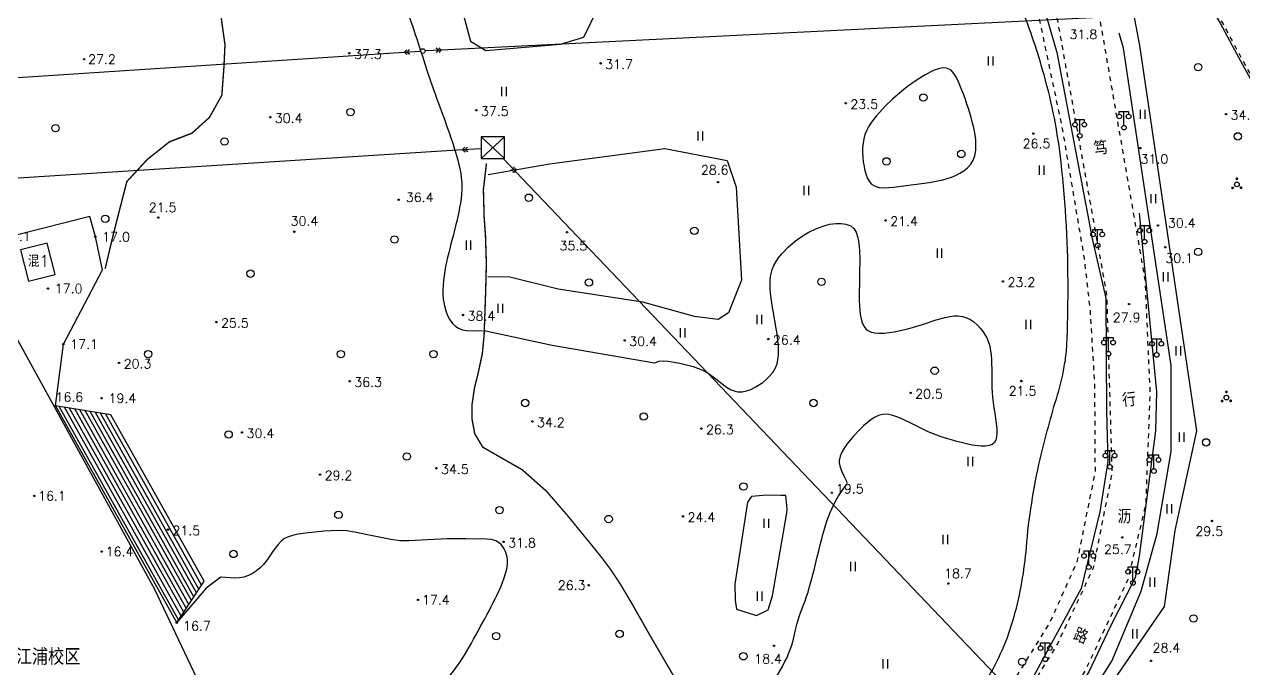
# Model space of a CAD drawing. Extents: x 115374 to 116875, y 149866 to 152432.
# Drawn here: x 116151 to 116415, y 150770.7 to 150910.2 of the extents above; entities that cross this region are included whole.
import ezdxf
from ezdxf.enums import TextEntityAlignment as Align

# ---------------------------------------------------------------- set-up
doc = ezdxf.new("R2010")
doc.units = 0
doc.header["$MEASUREMENT"] = 0
doc.header["$PDMODE"] = 32
doc.header["$PDSIZE"] = 0.3
doc.linetypes.add('X3', pattern=[5, 4, -1])
doc.linetypes.add('X6', pattern=[2, 1, -1])
doc.layers.get('0').update_dxf_attribs({"linetype": 'CONTINUOUS'})
for name, color, linetype in [('BOUND', 7, 'CONTINUOUS'), ('DLDW', 14, 'CONTINUOUS'), ('DLSS', 5, 'CONTINUOUS'), ('DMTZ', 5, 'CONTINUOUS'), ('GCD', 1, 'CONTINUOUS'), ('GXYZ', 2, 'CONTINUOUS'), ('JMD', 6, 'CONTINUOUS'), ('YZH', 2, 'CONTINUOUS'), ('ZBTZ', 5, 'CONTINUOUS')]:
    doc.layers.add(name, color=color, linetype=linetype)
doc.styles.add('HZ', font='rs.shx', dxfattribs={"bigfont": 'hztxt.shx'})
doc.linetypes.add('X17', pattern='A,9.4,[169,symbolx.shx,S=1,R=0,X=0,Y=0.15],0.6', length=10)
doc.linetypes.add('X19', pattern='A,4.5,[145,symbolx.shx,S=1,R=0,X=0,Y=1],4.5,-0.5,[146,symbolx.shx,S=1,R=0,X=0,Y=0],-0.5', length=10)
doc.linetypes.add('X35', pattern='A,2,[4,symbolt.shx,S=1,R=0,X=0,Y=0],2,[28,symbolt.shx,S=1,R=0,X=0,Y=0],1e-11', length=4)
doc.linetypes.add('X39', pattern='A,2,[150,symbolx.shx,S=1,R=0,X=0,Y=1],2,[151,symbolx.shx,S=1,R=0,X=0,Y=3],1e-11', length=4)
doc.linetypes.add('X4', pattern='A,0,-1e-09,[149,symbolx.shx,S=0.15,R=0,X=0,Y=0],-1.6', length=1.6)
doc.linetypes.add('X49', pattern='A,0,[5,symbolt.shx,S=1,R=0,X=0,Y=0],-10', length=10)

# ---------------------------------------------------------------- blocks, each defined once
blk = doc.blocks.new('GC122')
blk.add_circle((0, 0), 0.8)
blk = doc.blocks.new('GC297')
at = {"linetype": 'Continuous'}
blk.add_line((4, 0), (0, 0), dxfattribs=at)
for p, q in [((3.42, 0), (2.92, 0.5)), ((2.92, -0.5), (3.42, 0)), ((4, 0), (3.5, 0.5)), ((3.5, -0.5), (4, 0))]:
    blk.add_line(p, q)
blk = doc.blocks.new('GC121')
for p, q in [((-0.5, -0.64), (-0.5, 1.36)), ((-0.5, -0.64), (-0.5, 0.86)), ((0.5, -0.64), (0.5, 1.36))]:
    blk.add_line(p, q)
blk = doc.blocks.new('GC155')
for p, q in [((4, 0), (0.5, 0)), ((3.42, 0), (2.92, 0.5)), ((2.92, -0.5), (3.42, 0)), ((4, 0), (3.5, 0.5)), ((3.5, -0.5), (4, 0))]:
    blk.add_line(p, q)
blk.add_circle((0, 0), 0.5)
blk = doc.blocks.new('GC097')
for p, q in [((-1, 2.92), (-1, 3.52)), ((-1, 3.52), (1, 3.52)), ((0, 0.52), (0, 3.52)), ((1, 3.52), (1, 2.92))]:
    blk.add_line(p, q)
for centre in [(-1, 2.42), (1, 2.42), (0.01, 0)]:
    blk.add_circle(centre, 0.5)
blk = doc.blocks.new('GC268')
for points, const_width in [([(-0.17, 0.74, 1), (0.13, 0.74, 1)], 0.3), ([(-0.15, 0.77, 1), (0.1, 0.77, 1)], 0.25), ([(-1.11, -1.23, 1), (-0.81, -1.23, 1)], 0.3), ([(-1.08, -1.22, 1), (-0.83, -1.22, 1)], 0.25), ([(0.74, -1.19, 1), (1.04, -1.19, 1)], 0.3), ([(0.73, -1.16, 1), (0.98, -1.16, 1)], 0.25)]:
    blk.add_lwpolyline(points, format="xyb", close=True, dxfattribs=dict(const_width=const_width))
blk.add_circle((-0.02, -0.48), 0.5)

msp = doc.modelspace()

# ---------------------------------------------------------------- linework, layer by layer
at = {"layer": 'BOUND', "linetype": 'Continuous', "elevation": 16.7, "flags": 128}
msp.add_lwpolyline([(116183.97, 150780.68), (116189.88, 150789.64), (116169.72, 150825.67), (116157.68, 150827.66)], close=True, dxfattribs=at)
at = {"layer": 'DLSS', "linetype": 'X6', "flags": 128}
for points in [[(116228.67, 150710.97), (116227.62, 150706.52), (116227.34, 150704.24), (116227.5, 150702.23), (116229, 150698.42), (116230.07, 150695.6), (116231.07, 150692.78), (116232.04, 150689.95), (116233.03, 150687.13), (116234.15, 150684.17), (116235.35, 150681.42), (116237.21, 150678.19), (116239.66, 150675.01), (116242.52, 150672.1), (116245.63, 150669.56), (116248.15, 150667.8), (116250.72, 150666.25), (116254.17, 150664.37), (116259.57, 150661.74), (116263.15, 150659.96), (116264.03, 150659.49), (116265.63, 150658.57), (116267.29, 150657.46), (116268.77, 150656.27), (116269.49, 150655.56), (116270.13, 150654.79), (116270.49, 150654.25), (116270.92, 150653.36), (116271.22, 150653), (116271.6, 150652.98), (116277.98, 150660.22), (116307.32, 150700.63), (116349.64, 150747.43), (116364.5, 150766.84), (116373.1, 150780.8), (116378.98, 150793.92), (116382.89, 150813.4), (116382.77, 150832.37), (116381.81, 150848.27), (116380.52, 150859.6), (116375.78, 150887.66), (116370.13, 150914.6), (116360.94, 150943.62), (116356.37, 150955.18), (116350.17, 150969.07), (116348.92, 150972.72), (116347.49, 150975.81), (116345, 150979), (116340.21, 150984.15), (116336.37, 150989.14), (116331.86, 150992.88), (116323.99, 151000)], [(116328.29, 151000), (116338.36, 150991.58), (116350.32, 150977.83), (116359.98, 150956.99), (116363.43, 150947.69), (116374.28, 150913.28), (116385.31, 150851.79), (116386.48, 150813.17), (116382.41, 150792.47), (116374.65, 150776.05), (116366.8, 150763.38), (116358.64, 150752.79), (116341.62, 150732.99), (116309.53, 150697.81), (116300.88, 150685.69), (116292.9, 150673.64), (116283.08, 150660.52), (116275.1, 150651.19), (116265.19, 150642.56), (116255.31, 150636.87), (116253.45, 150640.22)], [(116370.63, 150956.85), (116371, 150953.65), (116372.19, 150949.69), (116377.11, 150935.36), (116383.61, 150912.65), (116393.64, 150854.74), (116394.69, 150830.61), (116393.79, 150806.35), (116389.91, 150790.02), (116380.73, 150770.42), (116375.5, 150761.78), (116367.83, 150751.59), (116353.19, 150733.74), (116331.79, 150710.51), (116314.84, 150691.74), (116307.34, 150681.28), (116300.49, 150670.33), (116288.75, 150654.88), (116278.31, 150642.22), (116273.61, 150634.6), (116272.11, 150630.48), (116271.93, 150628.32), (116272.22, 150626.12), (116305.11, 150544.73), (116305.41, 150544.53), (116305.8, 150544.55), (116316.04, 150549.01)], [(116410.13, 150911.05), (116419.65, 150893.47), (116432.37, 150869.81), (116447.18, 150839.94), (116460.88, 150804.67), (116466.93, 150789.45), (116468.03, 150787.23), (116468.78, 150785.18), (116469.68, 150782.12), (116470.48, 150777.42), (116471.51, 150773.02), (116474.83, 150764.26), (116475.65, 150762.67), (116476.45, 150760.29), (116476.96, 150758.51), (116481.73, 150737.07), (116484.45, 150728.71), (116493.91, 150706.93), (116495.98, 150703.34), (116499.17, 150699.53), (116500, 150698.61)]]:
    msp.add_lwpolyline(points, dxfattribs=at)
at = {"layer": 'DLSS', "linetype": 'X3', "const_width": 0.3, "flags": 128}
msp.add_lwpolyline([(116251.03, 150880.14), (116250.37, 150874.48), (116250.53, 150868.49), (116250.82, 150864.48), (116251.01, 150858.43), (116250.86, 150852.43), (116250.52, 150842.93), (116250.14, 150838.95), (116249.22, 150834.66), (116248.48, 150831.75), (116247.91, 150827.95), (116247.93, 150824.65), (116248.49, 150821.6), (116250.23, 150818.7), (116254.62, 150816.17), (116258.71, 150813.85), (116264.06, 150809.12), (116268.65, 150803.81), (116273.53, 150797.83), (116276.04, 150794.71), (116277.84, 150792.32), (116280.06, 150788.98), (116282.61, 150784.68), (116286.35, 150778.08), (116289.87, 150772.04), (116292.29, 150767.91), (116293.75, 150765.28), (116294.62, 150763.48), (116295.64, 150760.72), (116296.58, 150756.82), (116297.2, 150753.13), (116297.27, 150751.13), (116296.66, 150748.57), (116294.79, 150745.49), (116291.38, 150740.48), (116288.05, 150735.5), (116284.22, 150729.68), (116279.48, 150722.08), (116273.82, 150712.64), (116270.22, 150706.63), (116269.19, 150704.91), (116263.9, 150699.38), (116260.82, 150694.55), (116259.43, 150690.96), (116258.71, 150687.47), (116257.66, 150683.6), (116257.22, 150680.93), (116257.24, 150677.9), (116256.85, 150674.29), (116255.6, 150671.6), (116253.98, 150669.01), (116252.17, 150665.55)], dxfattribs=at)
at = {"layer": 'DMTZ', "linetype": 'X39', "flags": 128}
msp.add_lwpolyline([(116268.58, 150659.55, 0.018597), (116278.58, 150667.41, 0.023959), (116285.79, 150674.15, 0.002193), (116291.89, 150680.48, 0.050817), (116292.13, 150680.79, 0.009045), (116294.1, 150684.07, -0.004345), (116298.14, 150690.93, -0.001049), (116304.14, 150700.88, -0.003064), (116306.22, 150704.28, -0.028746), (116307.81, 150706.52, -0.004657), (116318.47, 150719.67, -0.023656), (116329.24, 150731.51, 0.017427), (116344.04, 150747.39, 0.041294), (116359.24, 150768.11, 0.070124), (116365.3, 150782.02, 0.047397), (116367.95, 150796.96, -0.037047), (116370.95, 150816.12, -0.016962), (116374.7, 150830.06, 0.034372), (116376.31, 150837.01, 0.029513), (116376.71, 150840.91, 0.009697), (116376.97, 150852.84, 0.028515), (116375.47, 150880.37, 0.040785), (116371.78, 150899.3, 0.02342), (116366.92, 150913.9, -0.024431), (116362.29, 150927.91, -0.010081), (116360.16, 150936.23, 0.01408), (116358.59, 150942.17, 0.027699), (116356.4, 150948.33, 0.0138), (116351, 150960.28, 0.028535), (116347.31, 150966.89, 0.008183), (116332.78, 150988.93, 0.03476), (116327.68, 150995.39, 0.007048), (116323.36, 151000)], format="xyb", dxfattribs=at)
at = {"layer": 'DMTZ', "linetype": 'X35', "flags": 128}
for points, elevation in [([(116374.21, 150958.02), (116374.87, 150958.03), (116383.46, 150948.69), (116387.5, 150943.03), (116394.46, 150933.49), (116399.12, 150926.72), (116404.16, 150919.38), (116407.6, 150914.32), (116409.89, 150910.52), (116413.49, 150903.8), (116417.6, 150896.31), (116425.26, 150881.56)], 8.31), ([(116301.94, 150566.2), (116289.16, 150599.75), (116275.76, 150626.43), (116275.22, 150628.76), (116275.67, 150631.05), (116282.94, 150641.81), (116299, 150660.45), (116304.64, 150671.15), (116309.91, 150679.62), (116319.66, 150692.99), (116334.02, 150708.06), (116345.99, 150718.64), (116358.46, 150732.29), (116372.63, 150750.59), (116386.46, 150772.36), (116392.83, 150787.53), (116396.26, 150800.02), (116399.32, 150817.72), (116399.33, 150836.38), (116388.95, 150905.13), (116388.06, 150908.33)], 8.31), ([(116157.68, 150827.66), (116159.41, 150840.98), (116167.87, 150857.09), (116166.34, 150864.24), (116165.13, 150868.67), (116138.88, 150862)], 16.59)]:
    msp.add_lwpolyline(points, dxfattribs=dict(at, elevation=elevation))
at = {"layer": 'DMTZ', "linetype": 'X39', "flags": 128}
for points in [[(116319.57, 150616.4), (116315.57, 150616.34), (116311.57, 150616.42), (116308.32, 150616.7), (116305.34, 150617.15), (116303.39, 150617.6), (116301.52, 150618.21), (116299.7, 150619.03), (116297.93, 150619.98), (116295.96, 150621.26), (116294.29, 150622.42), (116292.57, 150623.44), (116291.54, 150623.86), (116290.59, 150624.1), (116288.61, 150624.3), (116284.56, 150624.52), (116283.17, 150624.82), (116282.24, 150625.18), (116281.34, 150625.66), (116280.49, 150626.22), (116279.7, 150626.86), (116278.97, 150627.57), (116278.42, 150628.23), (116278.76, 150630.2), (116280.5, 150632.78), (116284.83, 150640.31), (116287.51, 150643.07), (116290.44, 150645.71), (116293.57, 150649.28), (116319.01, 150685.78), (116333.25, 150699.93), (116335.49, 150706.16), (116349.91, 150719.86), (116371.47, 150742.59), (116380.02, 150758.22), (116397.83, 150784.17), (116400.13, 150800.68), (116404.85, 150822.24), (116392.53, 150905.69), (116388.28, 150928.22), (116380.62, 150951.77)], [(116194.24, 150749.6), (116194.51, 150750.3), (116195.45, 150750.52), (116195.74, 150750.52), (116196.8, 150750.64), (116197.75, 150750.93), (116200.13, 150752.05), (116201.98, 150752.83), (116203.65, 150753.32), (116204.64, 150753.49), (116206.13, 150753.56), (116207.13, 150753.5), (116209.11, 150753.16), (116211.07, 150752.63), (116213.95, 150751.58), (116215.77, 150750.7), (116216.65, 150750.18), (116217.76, 150749.38), (116219.27, 150748.03), (116220.08, 150747.44), (116220.95, 150747.04), (116221.88, 150746.81), (116222.86, 150746.69), (116223.88, 150746.68), (116225.96, 150746.87), (116228.05, 150747.32), (116229.01, 150747.62), (116230.01, 150748.01), (116230.97, 150748.46), (116231.87, 150748.98), (116232.69, 150749.57), (116233.41, 150750.23), (116233.99, 150751), (116234.4, 150751.86), (116234.67, 150752.79), (116234.85, 150753.77), (116235, 150754.79), (116235.13, 150755.82), (116235.28, 150756.84), (116235.45, 150757.63), (116235.73, 150758.6), (116236.09, 150759.53), (116236.62, 150760.62), (116237.12, 150761.48), (116237.67, 150762.32), (116238.24, 150763.13), (116238.85, 150763.93), (116239.47, 150764.71), (116240.1, 150765.49), (116240.74, 150766.27), (116241.38, 150767.05), (116242.02, 150767.82), (116242.65, 150768.6), (116243.28, 150769.38), (116243.89, 150770.17), (116244.63, 150771.18), (116245.2, 150772), (116245.74, 150772.84), (116246.26, 150773.68), (116246.77, 150774.54), (116247.27, 150775.4), (116247.77, 150776.26), (116248.26, 150777.13), (116248.74, 150778), (116249.22, 150778.87), (116249.7, 150779.75), (116250.18, 150780.63), (116250.65, 150781.51), (116251.12, 150782.39), (116251.59, 150783.28), (116252.05, 150784.17), (116252.51, 150785.08), (116252.96, 150785.98), (116253.26, 150786.6), (116253.7, 150787.52), (116254.12, 150788.46), (116254.52, 150789.41), (116254.88, 150790.37), (116255.18, 150791.34), (116255.42, 150792.31), (116255.56, 150793.3), (116255.58, 150794.29), (116255.51, 150794.87), (116255.25, 150795.88), (116254.82, 150796.82), (116254.22, 150797.63), (116253.88, 150797.94), (116253.06, 150798.4), (116252.12, 150798.67), (116251.1, 150798.79), (116246.55, 150798.82), (116242.59, 150798.83), (116238.24, 150798.61), (116234.23, 150798.38), (116232.28, 150798.43), (116230.3, 150798.68), (116226.37, 150799.5), (116222.44, 150800.32), (116220.79, 150800.54), (116218.82, 150800.62), (116215.84, 150800.49), (116211.82, 150800.07), (116209.85, 150799.75), (116208.85, 150799.52), (116207.92, 150799.2), (116207.32, 150798.9), (116206.57, 150798.32), (116205.9, 150797.62), (116205.29, 150796.84), (116204.71, 150796), (116204.14, 150795.15), (116203.54, 150794.3), (116202.76, 150793.32), (116202.03, 150792.58), (116201.23, 150791.92), (116200.38, 150791.36), (116199.49, 150790.89), (116198.49, 150790.54), (116197.54, 150790.38), (116196.56, 150790.34), (116193.53, 150790.55), (116190.36, 150788.18), (116183.95, 150780.71)]]:
    msp.add_lwpolyline(points, dxfattribs=at)
at = {"layer": 'GCD', "linetype": 'Continuous'}
for p in [(116221.35, 150904, 37.3), (116163.92, 150902.7, 27.2), (116275.77, 150901.81, 31.7), (116328.83, 150893.16, 23.5), (116204.2, 150890.14, 30.4), (116248.84, 150891.65, 37.5), (116411.17, 150890.82, 34.9), (116369.42, 150886.59, 26.5), (116392.65, 150883.46, 31), (116301.17, 150876.1, 28.6), (116232.04, 150872.27, 36.4), (116179.95, 150868.4, 21.5), (116337.47, 150867.81, 21.4), (116396.45, 150866.7, 30.4), (116166.34, 150864.24, 17.02), (116209.41, 150865.36, 30.4), (116268.48, 150865.24, 35.5), (116398.02, 150861.99, 30.1), (116156.06, 150853.04, 17.04), (116362.87, 150854.6, 23.2), (116390.18, 150849.67, 27.9), (116192.55, 150845.77, 25.5), (116245.96, 150847.31, 38.4), (116312.05, 150842.11, 26.4), (116159.41, 150840.98, 17.1), (116280.97, 150841.81, 30.4), (116171.48, 150836.95, 20.3), (116221.41, 150832.97, 36.3), (116366.86, 150833.02, 21.5), (116167.7, 150829.28, 19.41), (116342.86, 150830.44, 20.5), (116157.68, 150827.66, 16.59), (116260.98, 150824.26, 34.2), (116198.09, 150821.89, 30.4), (116297.58, 150822.72, 26.3), (116240.19, 150814.12, 34.5), (116215, 150812.77, 29.2), (116153.11, 150808.13, 16.1), (116325.82, 150808.81, 19.5), (116293.58, 150803.71, 24.4), (116408.13, 150802.71, 29.5), (116182.04, 150800.83, 21.5), (116254.74, 150798.18, 31.8), (116388.7, 150799.15, 25.7), (116167.73, 150796.08, 16.4), (116273.15, 150788.79, 26.3), (116351.06, 150789.14, 18.7), (116236.22, 150785.61, 17.4), (116183.97, 150780.68, 16.7), (116313.32, 150775.7, 18.4), (116394.96, 150772.4, 28.4)]:
    msp.add_point(p, dxfattribs=at)
at = {"layer": 'GXYZ', "linetype": 'Continuous'}
for p, q in [((116395.35, 150912.29), (116241.23, 150904.67)), ((116000, 150888.9), (116233.24, 150904.21)), ((116249.86, 150885.88), (116254.96, 150881.2)), ((116254.96, 150885.88), (116249.86, 150881.2)), ((116000, 150867.6), (116245.87, 150883.13)), ((116257.4, 150878.31), (116472.26, 150652.84))]:
    msp.add_line(p, q, dxfattribs=at)
at = {"layer": 'GXYZ', "linetype": 'Continuous', "flags": 128}
msp.add_lwpolyline([(116254.96, 150885.88), (116249.86, 150885.88), (116249.86, 150881.2), (116254.96, 150881.2)], close=True, dxfattribs=at)
at = {"layer": 'JMD', "linetype": 'Continuous', "flags": 128}
msp.add_lwpolyline([(116150.13, 150861.41), (116151.85, 150854.61), (116157.67, 150856.08), (116155.94, 150862.88)], close=True, dxfattribs=at)
at = {"layer": 'YZH', "linetype": 'Continuous'}
for p, q in [((116184.37, 150781.29, 19.41), (116158.5, 150827.53, 19.41)), ((116184.92, 150782.13, 19.41), (116159.63, 150827.34, 19.41)), ((116185.47, 150782.96, 19.41), (116160.75, 150827.16, 19.41)), ((116186.02, 150783.8, 19.41), (116161.87, 150826.97, 19.41)), ((116186.58, 150784.63, 19.41), (116162.99, 150826.79, 19.41)), ((116187.13, 150785.47, 19.41), (116164.11, 150826.6, 19.41)), ((116187.68, 150786.3, 19.41), (116165.23, 150826.42, 19.41)), ((116188.23, 150787.14, 19.41), (116166.35, 150826.23, 19.41)), ((116188.78, 150787.97, 19.41), (116167.48, 150826.04, 19.41)), ((116189.33, 150788.8, 19.41), (116168.6, 150825.86, 19.41))]:
    msp.add_line(p, q, dxfattribs=at)
at = {"layer": 'YZH', "linetype": 'X17', "elevation": 18.2, "flags": 128}
msp.add_lwpolyline([(116168.46, 150857.33, 0.3, 0.3, 0), (116170.27, 150864.94, 0.3, 0.3, 0), (116173.16, 150876.21, 0.3, 0.3, 0), (116177.59, 150881, 0.3, 0.3, 0), (116182.38, 150884.81, 0.3, 0.3, 0), (116187.28, 150886.7, 0.3, 0.3, 0), (116191.04, 150890.1, 0.3, 0.3, 0), (116193.73, 150894.9, 0.3, 0.3, 0), (116194.18, 150900.94, 0.3, 0.3, 0), (116194.41, 150905.85, 0.3, 0.3, 0), (116192.62, 150918.6, 0.3, 0.3, 0), (116200.06, 150951.33, 0.3, 0.3, 0), (116205.3, 150961.33, 0.3, 0.3, 0), (116213.11, 150972.14, 0.3, 0.3, 0), (116219.32, 150986.3, 0.3, 0.3, 0), (116206.6, 150986.56, 0.3, 0.3, 0)], format="xyseb", dxfattribs=at)
at = {"layer": 'YZH', "linetype": 'X19', "flags": 128}
msp.add_lwpolyline([(116142.43, 150713.24), (116199.96, 150744.13), (116179.2, 150787.86), (116143.84, 150852.15)], dxfattribs=at)
at = {"layer": 'YZH', "linetype": 'Continuous', "elevation": 16.7, "flags": 128}
msp.add_lwpolyline([(116183.97, 150780.68), (116189.88, 150789.64), (116169.72, 150825.67), (116157.68, 150827.66)], dxfattribs=at)
at = {"layer": 'ZBTZ', "linetype": 'X49', "elevation": 8.31, "flags": 128}
for points in [[(116327.93, 151000), (116337.86, 150990.78), (116346.56, 150980.3), (116353.17, 150969.14), (116356.83, 150961.2), (116361.5, 150949.38), (116374.57, 150904.19), (116382.23, 150863.49), (116385.15, 150850.99), (116385.33, 150826.5), (116385.59, 150815.59), (116383.86, 150804.71), (116379.81, 150788.11), (116369.53, 150769.21), (116363.01, 150759.77), (116345, 150737.73), (116312.52, 150702.28), (116274.44, 150651.5)], [(116392.38, 150869.37), (116396.09, 150830.7), (116395.93, 150822.22), (116392.34, 150795.1), (116391.47, 150790.38), (116386.09, 150779.78), (116381.49, 150770.05), (116375.24, 150760.04), (116361.26, 150742.19), (116361.33, 150742.17), (116344.99, 150722.51), (116328.92, 150706.02), (116320.84, 150696.56), (116312.07, 150686.13)]]:
    msp.add_lwpolyline(points, dxfattribs=at)
at = {"layer": 'ZBTZ', "linetype": 'X4', "flags": 128}
for points in [[(116239.72, 150935.56), (116244.83, 150916.84), (116247.61, 150906.64), (116250.93, 150904.61), (116267.06, 150906), (116272.09, 150907.5), (116276.7, 150916.89), (116281.01, 150918.23), (116283.34, 150918.35), (116295.47, 150919.2), (116298.38, 150921.28), (116299.88, 150924.12), (116300.55, 150929.66), (116300.46, 150933.43), (116299.06, 150934.72), (116282.24, 150942.12), (116263.9, 150948.37)], [(116239.72, 150935.57), (116239.46, 150935.59), (116237.91, 150935.56), (116236.96, 150935.41), (116236.01, 150935.17), (116235.08, 150934.84), (116233.21, 150933.95), (116231.67, 150933.03), (116229.93, 150931.71), (116229.17, 150930.98), (116228.54, 150930.22), (116228.06, 150929.41), (116227.8, 150928.66), (116227.72, 150927.78), (116227.84, 150926.88), (116228.11, 150925.95), (116228.49, 150925), (116228.95, 150924.03), (116229.46, 150923.07), (116229.99, 150922.09), (116230.45, 150921.25), (116230.94, 150920.28), (116231.4, 150919.32), (116231.83, 150918.37), (116232.24, 150917.42), (116232.63, 150916.47), (116233, 150915.53), (116233.36, 150914.59), (116233.71, 150913.65), (116234.04, 150912.71), (116234.37, 150911.77), (116234.69, 150910.84), (116235.01, 150909.9), (116235.32, 150908.97), (116235.63, 150908.04), (116235.94, 150907.1), (116236.24, 150906.17), (116236.54, 150905.24), (116236.85, 150904.3), (116237.15, 150903.37), (116237.45, 150902.44), (116237.76, 150901.5), (116238.06, 150900.57), (116238.37, 150899.63), (116238.69, 150898.69), (116239.01, 150897.75), (116239.33, 150896.81), (116239.55, 150896.16), (116239.89, 150895.22), (116240.23, 150894.27), (116240.58, 150893.32), (116240.93, 150892.37), (116241.28, 150891.41), (116241.64, 150890.46), (116241.99, 150889.5), (116242.34, 150888.55), (116242.68, 150887.59), (116243.02, 150886.63), (116243.35, 150885.67), (116243.68, 150884.71), (116243.99, 150883.75), (116244.28, 150882.79), (116244.57, 150881.83), (116244.83, 150880.86), (116245.06, 150879.9), (116245.27, 150878.94), (116245.45, 150877.97), (116245.58, 150877), (116245.67, 150876.04), (116245.7, 150875.43), (116245.69, 150874.46), (116245.64, 150873.48), (116245.54, 150872.51), (116245.4, 150871.54), (116245.23, 150870.56), (116245.04, 150869.59), (116244.83, 150868.61), (116244.6, 150867.63), (116244.36, 150866.65), (116244.11, 150865.67), (116243.86, 150864.69), (116243.6, 150863.71), (116243.35, 150862.73), (116243.1, 150861.74), (116242.85, 150860.76), (116242.61, 150859.77), (116242.39, 150858.78), (116242.18, 150857.79), (116242, 150856.8), (116241.84, 150855.8), (116241.72, 150854.8), (116241.63, 150853.79), (116241.6, 150852.78), (116241.61, 150851.77), (116241.69, 150850.74), (116241.94, 150849.29), (116242.24, 150848.25), (116242.62, 150847.24), (116243.11, 150846.3), (116243.7, 150845.47), (116244.39, 150844.8), (116244.95, 150844.44), (116245.84, 150844.12), (116246.81, 150843.98), (116250.32, 150843.89)], [(116356.91, 150882.35), (116357.02, 150883.33), (116357.03, 150884.31), (116356.97, 150885.27), (116356.85, 150886.24), (116356.68, 150887.2), (116356.48, 150888.16), (116356.24, 150889.13), (116355.98, 150890.09), (116355.7, 150891.06), (116355.4, 150892.03), (116355.08, 150893), (116354.74, 150893.98), (116354.38, 150894.98), (116354, 150895.98), (116353.7, 150896.75), (116353.26, 150897.78), (116352.79, 150898.76), (116352.25, 150899.63), (116351.65, 150900.3), (116351.36, 150900.51), (116350.62, 150900.78), (116349.8, 150900.81), (116348.92, 150900.64), (116347.99, 150900.32), (116346.06, 150899.36), (116344.1, 150898.13), (116342.19, 150896.77), (116340.56, 150895.46), (116338.94, 150894.04), (116337.44, 150892.6), (116336.06, 150891.13), (116335.41, 150890.38), (116334.81, 150889.62), (116334.25, 150888.84), (116333.74, 150888.03), (116333.31, 150887.2), (116333, 150886.42), (116332.74, 150885.5), (116332.58, 150884.55), (116332.49, 150883.56), (116332.47, 150882.56), (116332.52, 150881.53), (116332.62, 150880.49), (116332.79, 150879.45), (116332.9, 150878.92), (116333.17, 150877.87), (116333.55, 150876.89), (116334.05, 150876.05), (116334.44, 150875.64), (116335.2, 150875.19), (116336.1, 150874.95), (116337.11, 150874.88), (116339.27, 150875.02), (116343, 150875.49), (116346.99, 150876.02), (116349.86, 150876.58), (116351.74, 150877.16), (116352.63, 150877.53), (116353.54, 150878), (116354.41, 150878.57), (116355.21, 150879.21), (116355.9, 150879.95), (116356.45, 150880.83), (116356.79, 150881.77), (116356.89, 150882.27)], [(116251.37, 150877.74), (116264.65, 150880.07), (116289.65, 150883.39), (116303.12, 150880.76), (116305.13, 150874.98), (116306.27, 150854.86), (116303.42, 150847.75), (116301.24, 150846.36), (116296.07, 150847.02), (116284.9, 150850.06), (116266.58, 150852.94), (116256.12, 150855.49), (116251.33, 150855.6)], [(116287.45, 150836.95), (116287.48, 150836.96), (116288.34, 150837.3), (116289.32, 150837.39), (116290.38, 150837.33), (116292.88, 150836.9), (116295.81, 150836.15), (116297.64, 150835.45), (116299.02, 150834.71), (116300.7, 150833.49), (116302.35, 150832.18), (116303.19, 150831.6), (116304.04, 150831.12), (116304.91, 150830.79), (116305.44, 150830.68), (116306.37, 150830.68), (116307.33, 150830.87), (116308.29, 150831.21), (116309.25, 150831.67), (116310.86, 150832.72), (116311.67, 150833.39), (116312.4, 150834.12), (116313.03, 150834.89), (116313.62, 150835.89), (116313.95, 150836.77), (116314.15, 150837.69), (116314.25, 150838.65), (116314.27, 150839.63), (116314.24, 150840.63), (116314.15, 150841.64), (116314.03, 150842.67), (116313.88, 150843.7), (116313.72, 150844.74), (116313.54, 150845.78), (116313.35, 150846.83), (116313.17, 150847.87), (116312.99, 150848.92), (116312.83, 150849.96), (116312.68, 150850.99), (116312.56, 150852.02), (116312.48, 150853.04), (116312.45, 150854.04), (116312.47, 150855.02), (116312.58, 150855.98), (116312.88, 150857.18), (116313.25, 150858.06), (116313.73, 150858.9), (116314.3, 150859.71), (116314.94, 150860.49), (116316.37, 150861.98), (116317.95, 150863.35), (116319.63, 150864.56), (116320.67, 150865.19), (116322.47, 150866.07), (116324.36, 150866.73), (116325.34, 150866.96), (116326.77, 150867.14), (116327.83, 150867.15), (116328.86, 150867.02), (116329.93, 150866.61), (116330.59, 150866.03), (116331.06, 150865.27), (116331.39, 150864.35), (116331.61, 150863.33), (116331.74, 150862.24), (116331.82, 150861.09), (116331.85, 150859.61), (116331.85, 150858.43), (116331.84, 150857.26), (116331.82, 150856.1), (116331.8, 150854.94), (116331.78, 150853.8), (116331.76, 150852.66), (116331.76, 150851.55), (116331.77, 150850.46), (116331.81, 150849.41), (116331.88, 150848.39), (116331.99, 150847.41), (116332.16, 150846.5), (116332.4, 150845.67), (116332.73, 150844.93), (116333.18, 150844.31), (116333.61, 150843.95), (116334.32, 150843.62), (116335.16, 150843.43), (116336.1, 150843.36), (116337.12, 150843.39), (116339.3, 150843.65), (116342.25, 150844.3), (116345.42, 150845.27), (116348.44, 150846.27), (116350.38, 150846.8), (116351.34, 150846.98), (116352.28, 150847.1), (116353.2, 150847.12), (116354.11, 150847.01), (116354.87, 150846.79), (116355.73, 150846.38), (116356.56, 150845.81), (116357.33, 150845.12), (116358.05, 150844.35), (116358.68, 150843.51), (116359.35, 150842.37), (116359.73, 150841.46), (116360, 150840.53), (116360.18, 150839.59), (116360.3, 150838.63), (116360.38, 150837.67), (116360.42, 150836.69), (116360.44, 150835.7), (116360.45, 150834.7), (116360.45, 150833.68), (116360.46, 150832.65), (116360.48, 150831.6), (116360.54, 150830.53), (116360.62, 150829.5), (116360.76, 150828.37), (116360.92, 150827.22), (116361.1, 150826.07), (116361.28, 150824.93), (116361.42, 150823.83), (116361.52, 150822.77), (116361.56, 150821.8), (116361.49, 150820.92), (116361.3, 150820.18), (116361.04, 150819.71), (116360.53, 150819.3), (116359.86, 150819.05), (116359.07, 150818.94), (116358.18, 150818.93), (116356.18, 150819.15), (116352.88, 150819.89), (116349.48, 150820.93), (116346.66, 150822.02), (116343.63, 150823.51), (116340.81, 150824.91), (116339.9, 150825.28), (116339.01, 150825.58), (116338.13, 150825.76), (116337.26, 150825.81), (116336.76, 150825.76), (116335.91, 150825.53), (116335.08, 150825.13), (116334.27, 150824.61), (116332.67, 150823.29), (116331.89, 150822.54), (116330.51, 150821.08), (116329.78, 150820.23), (116329.09, 150819.37), (116328.47, 150818.5), (116327.96, 150817.61), (116327.59, 150816.71), (116327.4, 150815.81), (116327.4, 150815.28), (116327.59, 150814.36), (116327.96, 150813.44), (116328.43, 150812.51), (116329.15, 150811.03)], [(116250.57, 150843.93), (116265.24, 150840.78), (116287.45, 150836.95)], [(116297.19, 150750.92), (116298.66, 150752.27), (116300.13, 150753.63), (116301.6, 150754.99), (116302.93, 150756.25), (116304.38, 150757.64), (116305.8, 150759.04), (116307.21, 150760.46), (116308.58, 150761.92), (116309.24, 150762.67), (116309.9, 150763.42), (116310.74, 150764.46), (116311.36, 150765.26), (116311.95, 150766.07), (116312.53, 150766.9), (116313.09, 150767.74), (116313.63, 150768.6), (116314.15, 150769.46), (116314.66, 150770.34), (116315.14, 150771.23), (116315.6, 150772.12), (116316.04, 150773.03), (116316.45, 150773.94), (116316.82, 150774.87), (116317.16, 150775.81), (116317.55, 150777.15), (116317.76, 150778.13), (116317.96, 150779.11), (116318.28, 150780.58), (116318.57, 150781.54), (116318.89, 150782.49), (116319.25, 150783.42), (116319.61, 150784.36), (116320.02, 150785.43), (116320.35, 150786.37), (116320.66, 150787.31), (116320.94, 150788.26), (116321.22, 150789.21), (116321.48, 150790.17), (116321.72, 150791.13), (116321.97, 150792.09), (116322.2, 150793.05), (116322.44, 150794.01), (116322.67, 150794.97), (116322.91, 150795.94), (116323.14, 150796.9), (116323.39, 150797.86), (116323.64, 150798.82), (116323.9, 150799.79), (116324.17, 150800.74), (116324.46, 150801.7), (116324.77, 150802.66), (116325.11, 150803.61), (116325.47, 150804.56), (116325.88, 150805.5), (116326.32, 150806.44), (116326.81, 150807.37), (116327.17, 150807.98), (116327.77, 150808.9), (116328.43, 150809.8), (116329.24, 150810.82)]]:
    msp.add_lwpolyline(points, dxfattribs=at)
msp.add_lwpolyline([(116311.71, 150808.33), (116308.46, 150808.04), (116307.54, 150806.8), (116304.78, 150789.02), (116304.88, 150785.59), (116305.2, 150783.6), (116309.48, 150782.24), (116312.02, 150783.45), (116312.99, 150786.49), (116316.11, 150804.45), (116316.13, 150805.35), (116315.84, 150808.24), (116314.76, 150808.26)], close=True, dxfattribs=at)

# ---------------------------------------------------------------- block references
at = {"layer": 'DLDW', "linetype": 'Continuous'}
for p in [(116389.07, 150887.88, 38.63), (116379.49, 150886.12, 38.63), (116393.56, 150863.2, 36.85), (116383.37, 150862.34, 37), (116385.72, 150838.92, 35.61), (116396.17, 150838.67, 35.58), (116386.05, 150814.44, 34.48), (116395.55, 150813.51, 34.37), (116381.44, 150792.72, 33.77), (116391.01, 150789.29, 33.69), (116372.02, 150772.77, 32.92)]:
    msp.add_blockref('GC097', p, dxfattribs=at)
at = {"layer": 'GXYZ', "linetype": 'Continuous'}
for name, p, rotation in [('GC155', (116237.25, 150904.48), 183.7559400136754), ('GC155', (116237.25, 150904.48), 2.831277439782347), ('GC297', (116249.86, 150883.38), 183.6133407858084), ('GC297', (116254.64, 150881.2), 313.6210451647646)]:
    msp.add_blockref(name, p, dxfattribs=dict(at, rotation=rotation))
at = {"layer": 'ZBTZ', "linetype": 'Continuous'}
for name, p in [('GC121', (116360.23, 150901.96)), ('GC122', (116405.14, 150900.98)), ('GC121', (116254.86, 150895.35)), ('GC122', (116345.64, 150894.4)), ('GC122', (116221.58, 150891.26)), ('GC121', (116393.14, 150890.42, 8.31)), ('GC122', (116157.72, 150887.78)), ('GC121', (116297.4, 150885.71)), ('GC122', (116194.29, 150884.88)), ('GC122', (116413.74, 150886)), ('GC122', (116353.85, 150882.19)), ('GC122', (116337.67, 150880.58)), ('GC121', (116371.32, 150878.33)), ('GC268', (116413.55, 150876.07)), ('GC121', (116320.32, 150873.9)), ('GC122', (116260.19, 150872.71)), ('GC121', (116395.47, 150872.14, 8.31)), ('GC122', (116168.49, 150868.15)), ('GC122', (116296.04, 150865.56)), ('GC122', (116231.13, 150863.66)), ('GC121', (116247.18, 150862.1)), ('GC121', (116349.17, 150860.33)), ('GC122', (116405.14, 150860.98)), ('GC122', (116199.95, 150856.27)), ('GC121', (116398.14, 150855.22, 8.31)), ('GC122', (116273.23, 150854.35)), ('GC122', (116323.59, 150854.49)), ('GC121', (116254.06, 150848.4)), ('GC121', (116310.16, 150846)), ('GC121', (116368.39, 150844.92)), ('GC121', (116293.56, 150843.09)), ('GC122', (116177.76, 150838.85)), ('GC122', (116219.5, 150838.85)), ('GC122', (116239.58, 150838.85)), ('GC121', (116400.87, 150839.2, 8.31)), ('GC122', (116348.09, 150835.25)), ('GC122', (116259.41, 150828.26)), ('GC122', (116321.84, 150828.26)), ('GC268', (116411.29, 150829.91)), ('GC122', (116285.08, 150825.34)), ('GC122', (116195.2, 150821.44)), ('GC121', (116401.64, 150820.51, 8.31)), ('GC122', (116406.88, 150819.73)), ('GC122', (116233.77, 150816.68)), ('GC121', (116355.84, 150815.22)), ('GC122', (116306.67, 150810.19)), ('GC122', (116253.85, 150805.07)), ('GC121', (116398.92, 150804.96, 8.31)), ('GC122', (116218.97, 150804.02)), ('GC122', (116277.49, 150803.13)), ('GC121', (116311.7, 150801.83)), ('GC121', (116350.41, 150798.35)), ('GC122', (116196.26, 150795.57)), ('GC121', (116330.42, 150792.48)), ('GC121', (116395.23, 150789.08, 8.31)), ('GC121', (116310.21, 150786.09)), ('GC122', (116404.14, 150781.58)), ('GC122', (116279.87, 150778.28)), ('GC121', (116391.47, 150777.92, 8.31)), ('GC122', (116253.13, 150777.78)), ('GC122', (116306.66, 150773.41)), ('GC121', (116337.42, 150771.42)), ('GC122', (116367.04, 150772.22))]:
    msp.add_blockref(name, p, dxfattribs=at)

# ---------------------------------------------------------------- texts
at = {"layer": 'DLSS', "linetype": 'X6', "style": 'HZ'}
for s, p in [('笃', (116384, 150883.66)), ('行', (116390.18, 150829.13))]:
    msp.add_text(s, height=3, rotation=6.675, dxfattribs=at).set_placement(p, align=Align.MIDDLE)
msp.add_text('沥', height=3, dxfattribs=at).set_placement((116389.18, 150803.78), align=Align.MIDDLE)
at = {"layer": 'GCD', "linetype": 'Continuous', "style": 'HZ'}
for s, p in [('31.8', (116380.3, 150908.09, 8.31)), ('27.2', (116167.77, 150902.7, 27.2)), ('31.0', (116395.68, 150881.09, 8.31)), ('30.1', (116401.05, 150859.62, 8.31)), ('27.9', (116389.65, 150846.78, 8.31)), ('16.1', (116156.96, 150808.13, 16.1)), ('25.7', (116387.75, 150796.57, 8.31)), ('16.4', (116171.58, 150796.08, 16.4)), ('17.4', (116240.07, 150785.61, 17.4))]:
    msp.add_text(s, height=2, dxfattribs=at).set_placement(p, align=Align.MIDDLE)
for s, p in [('37.3', (116222.35, 150902.8, 37.3)), ('31.7', (116276.77, 150900.61, 31.7)), ('37.5', (116249.84, 150890.45, 37.5)), ('23.5', (116329.83, 150891.96, 23.5)), ('30.4', (116205.2, 150888.94, 30.4)), ('34.9', (116412.17, 150889.62, 34.9)), ('26.5', (116367.14, 150883.45, 26.5)), ('28.6', (116297.46, 150877.73, 28.6)), ('21.5', (116177.91, 150869.61, 21.5)), ('36.4', (116233.57, 150871.8, 36.4)), ('30.4', (116208.63, 150866.67, 30.4)), ('21.4', (116338.47, 150866.61, 21.4)), ('30.4', (116398.6, 150866.23, 30.4)), ('23.1', (116146.35, 150863.36, 23.1)), ('17.0', (116167.84, 150863.24, 17.02)), ('35.5', (116266.86, 150861.32, 35.5)), ('23.2', (116363.87, 150853.4, 23.2)), ('17.0', (116157.56, 150852.04, 17.04)), ('38.4', (116246.96, 150846.11, 38.4)), ('25.5', (116193.55, 150844.58, 25.5)), ('30.4', (116281.97, 150840.61, 30.4)), ('26.4', (116313.05, 150840.91, 26.4)), ('17.1', (116160.91, 150839.98, 17.1)), ('20.3', (116172.48, 150835.75, 20.3)), ('36.3', (116222.41, 150831.77, 36.3)), ('21.5', (116364.12, 150829.87, 21.5)), ('16.6', (116157.72, 150828.56, 16.59)), ('19.4', (116169.2, 150828.28, 19.41)), ('20.5', (116343.86, 150829.24, 20.5)), ('34.2', (116261.98, 150823.06, 34.2)), ('30.4', (116199.09, 150820.69, 30.4)), ('26.3', (116298.58, 150821.52, 26.3)), ('29.2', (116216, 150811.57, 29.2)), ('34.5', (116241.19, 150812.92, 34.5)), ('19.5', (116326.7, 150808.69, 19.5)), ('24.4', (116294.58, 150802.51, 24.4)), ('21.5', (116183.04, 150799.63, 21.5)), ('29.5', (116404.56, 150799.49, 29.5)), ('31.8', (116255.74, 150796.98, 31.8)), ('18.7', (116350.13, 150790.35, 18.7)), ('26.3', (116266.48, 150787.8, 26.3)), ('16.7', (116185.35, 150778.98, 16.7)), ('28.4', (116395.28, 150774.25, 28.4)), ('18.4', (116309.02, 150771.85, 18.4))]:
    msp.add_text(s, height=2, dxfattribs=at).set_placement(p)
at = {"layer": 'JMD', "linetype": 'Continuous', "style": 'HZ'}
for s, height, p in [('混1', 2.5, (116154.05, 150859.09)), ('南京工业大学江浦校区', 3.5, (116145.61, 150773.48))]:
    msp.add_text(s, height=height, dxfattribs=at).set_placement(p, align=Align.MIDDLE)
at = {"layer": 'ZBTZ', "linetype": 'Continuous', "style": 'HZ'}
msp.add_text('路', height=3, rotation=338.9604, dxfattribs=at).set_placement((116379.81, 150777.98), align=Align.MIDDLE)

doc.saveas('drawing.dxf')
